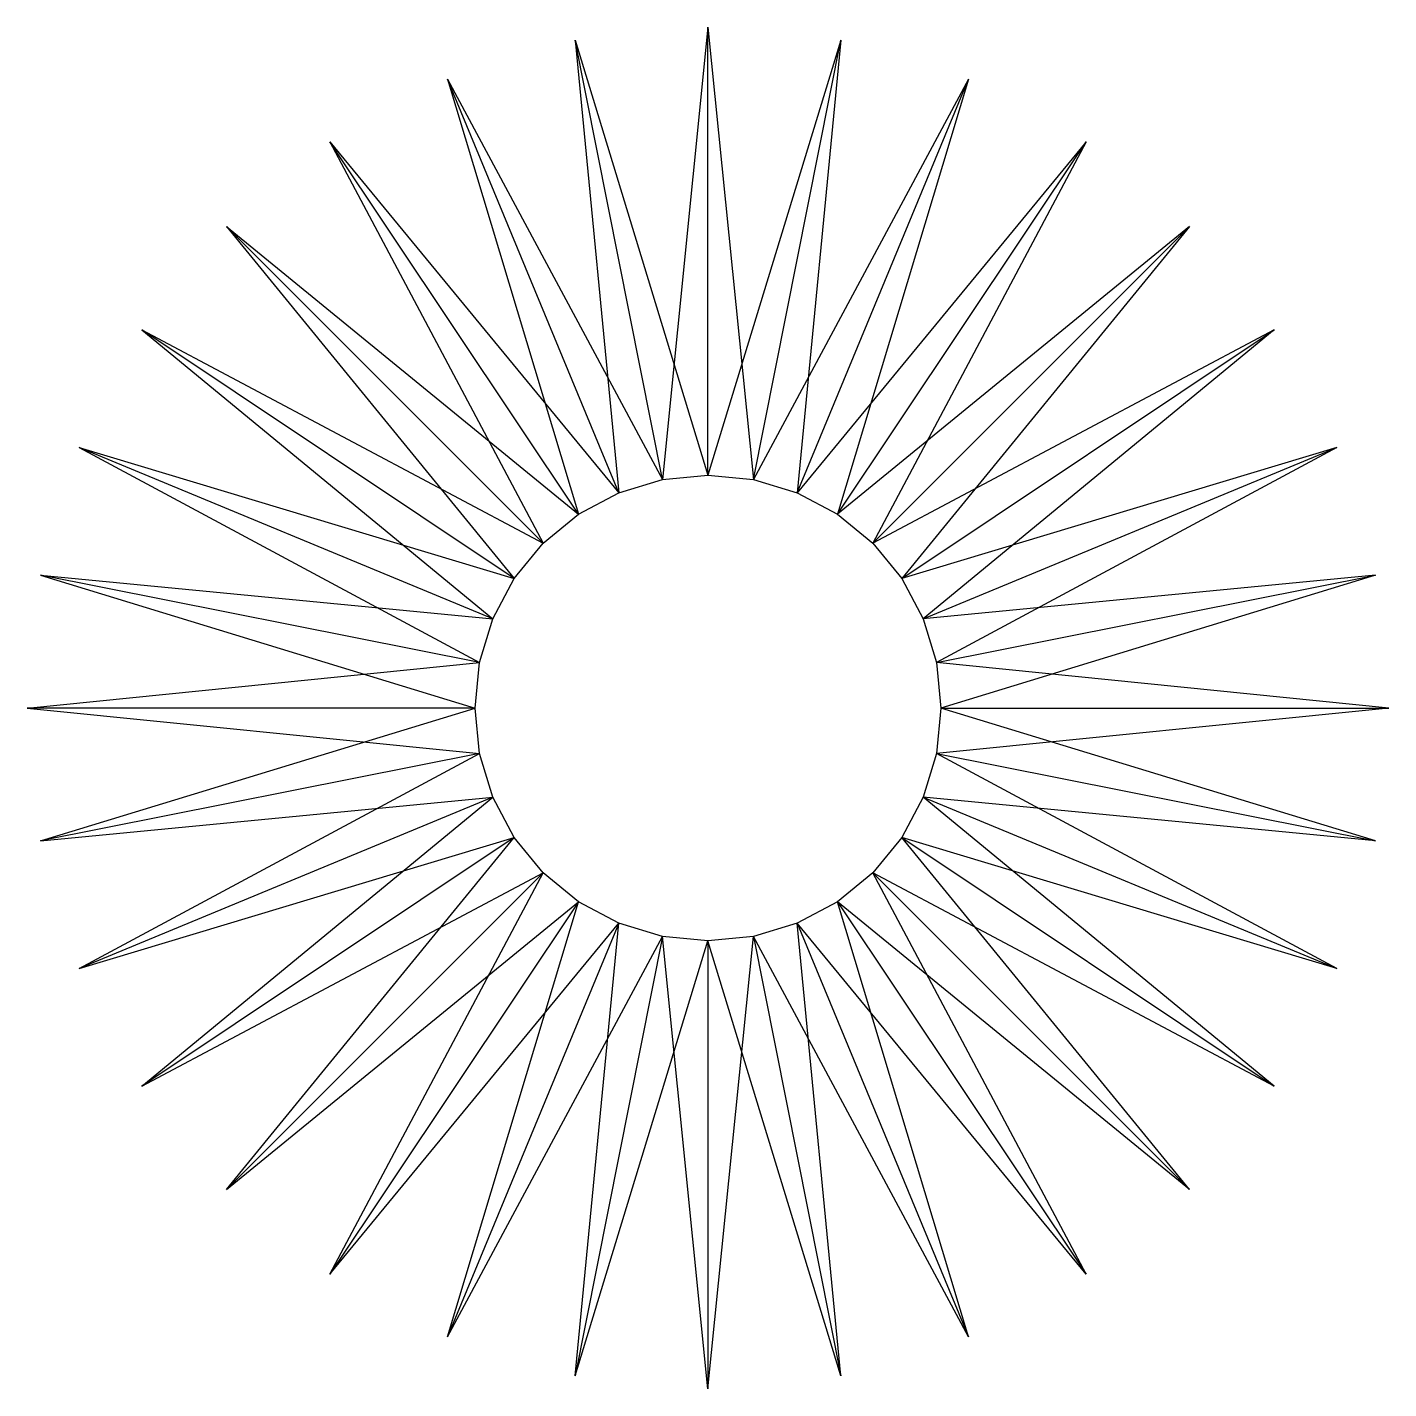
# Model space of a CAD drawing. Extents: x 2333.2 to 2353.2, y 1261.1 to 1281.1.
import ezdxf

# ---------------------------------------------------------------- set-up
doc = ezdxf.new("R2010")
doc.units = 0
doc.layers.get('0').update_dxf_attribs({"linetype": 'CONTINUOUS'})

msp = doc.modelspace()

# ---------------------------------------------------------------- linework, layer by layer
for p, q in [((2343.173, 1281.111), (2342.506, 1274.467)), ((2343.173, 1281.111), (2343.841, 1274.467)), ((2343.173, 1274.533), (2343.173, 1281.111)), ((2341.223, 1280.919), (2343.173, 1274.533)), ((2341.223, 1280.919), (2341.864, 1274.273)), ((2342.506, 1274.467), (2341.223, 1280.919)), ((2345.124, 1280.919), (2343.173, 1274.533)), ((2343.841, 1274.467), (2345.124, 1280.919)), ((2345.124, 1280.919), (2344.483, 1274.273)), ((2339.347, 1280.35), (2342.506, 1274.467)), ((2339.347, 1280.35), (2341.272, 1273.956)), ((2341.864, 1274.273), (2339.347, 1280.35)), ((2347, 1280.35), (2343.841, 1274.467)), ((2344.483, 1274.273), (2347, 1280.35)), ((2347, 1280.35), (2345.075, 1273.956)), ((2337.618, 1279.426), (2341.864, 1274.273)), ((2337.618, 1279.426), (2340.754, 1273.531)), ((2341.272, 1273.956), (2337.618, 1279.426)), ((2348.729, 1279.426), (2344.483, 1274.273)), ((2345.075, 1273.956), (2348.729, 1279.426)), ((2348.729, 1279.426), (2345.593, 1273.531)), ((2336.102, 1278.182), (2341.272, 1273.956)), ((2336.102, 1278.182), (2340.328, 1273.012)), ((2340.754, 1273.531), (2336.102, 1278.182)), ((2350.245, 1278.182), (2345.075, 1273.956)), ((2345.593, 1273.531), (2350.245, 1278.182)), ((2350.245, 1278.182), (2346.019, 1273.012)), ((2334.859, 1276.667), (2340.754, 1273.531)), ((2334.859, 1276.667), (2340.012, 1272.421)), ((2340.328, 1273.012), (2334.859, 1276.667)), ((2351.488, 1276.667), (2345.593, 1273.531)), ((2346.019, 1273.012), (2351.488, 1276.667)), ((2351.488, 1276.667), (2346.335, 1272.421)), ((2333.935, 1274.938), (2340.328, 1273.012)), ((2333.935, 1274.938), (2339.817, 1271.779)), ((2340.012, 1272.421), (2333.935, 1274.938)), ((2352.412, 1274.938), (2346.019, 1273.012)), ((2346.335, 1272.421), (2352.412, 1274.938)), ((2352.412, 1274.938), (2346.53, 1271.779)), ((2341.864, 1274.273), (2342.506, 1274.467)), ((2342.506, 1274.467), (2343.173, 1274.533)), ((2343.173, 1274.533), (2343.841, 1274.467)), ((2343.841, 1274.467), (2344.483, 1274.273)), ((2341.272, 1273.956), (2341.864, 1274.273)), ((2344.483, 1274.273), (2345.075, 1273.956)), ((2340.754, 1273.531), (2341.272, 1273.956)), ((2345.075, 1273.956), (2345.593, 1273.531)), ((2340.328, 1273.012), (2340.754, 1273.531)), ((2345.593, 1273.531), (2346.019, 1273.012)), ((2333.366, 1273.062), (2340.012, 1272.421)), ((2333.366, 1273.062), (2339.751, 1271.111)), ((2339.817, 1271.779), (2333.366, 1273.062)), ((2340.012, 1272.421), (2340.328, 1273.012)), ((2346.019, 1273.012), (2346.335, 1272.421)), ((2352.981, 1273.062), (2346.335, 1272.421)), ((2346.53, 1271.779), (2352.981, 1273.062)), ((2352.981, 1273.062), (2346.596, 1271.111)), ((2339.817, 1271.779), (2340.012, 1272.421)), ((2346.335, 1272.421), (2346.53, 1271.779)), ((2333.173, 1271.111), (2339.817, 1271.779)), ((2339.751, 1271.111), (2339.817, 1271.779)), ((2353.173, 1271.111), (2346.53, 1271.779)), ((2346.53, 1271.779), (2346.596, 1271.111)), ((2333.173, 1271.111), (2339.817, 1270.443)), ((2339.751, 1271.111), (2333.173, 1271.111)), ((2333.366, 1269.16), (2339.751, 1271.111)), ((2339.817, 1270.443), (2339.751, 1271.111)), ((2353.173, 1271.111), (2346.53, 1270.443)), ((2346.596, 1271.111), (2346.53, 1270.443)), ((2352.981, 1269.16), (2346.596, 1271.111)), ((2346.596, 1271.111), (2353.173, 1271.111)), ((2339.817, 1270.443), (2333.366, 1269.16)), ((2333.935, 1267.284), (2339.817, 1270.443)), ((2340.012, 1269.801), (2339.817, 1270.443)), ((2346.53, 1270.443), (2346.335, 1269.801)), ((2352.412, 1267.284), (2346.53, 1270.443)), ((2346.53, 1270.443), (2352.981, 1269.16)), ((2333.366, 1269.16), (2340.012, 1269.801)), ((2340.012, 1269.801), (2333.935, 1267.284)), ((2334.859, 1265.555), (2340.012, 1269.801)), ((2340.328, 1269.21), (2340.012, 1269.801)), ((2346.335, 1269.801), (2346.019, 1269.21)), ((2351.488, 1265.555), (2346.335, 1269.801)), ((2352.981, 1269.16), (2346.335, 1269.801)), ((2346.335, 1269.801), (2352.412, 1267.284)), ((2333.935, 1267.284), (2340.328, 1269.21)), ((2340.328, 1269.21), (2334.859, 1265.555)), ((2336.102, 1264.04), (2340.328, 1269.21)), ((2340.754, 1268.691), (2340.328, 1269.21)), ((2346.019, 1269.21), (2345.593, 1268.691)), ((2350.245, 1264.04), (2346.019, 1269.21)), ((2352.412, 1267.284), (2346.019, 1269.21)), ((2346.019, 1269.21), (2351.488, 1265.555)), ((2334.859, 1265.555), (2340.754, 1268.691)), ((2340.754, 1268.691), (2336.102, 1264.04)), ((2337.618, 1262.796), (2340.754, 1268.691)), ((2341.272, 1268.266), (2340.754, 1268.691)), ((2345.593, 1268.691), (2345.075, 1268.266)), ((2348.729, 1262.796), (2345.593, 1268.691)), ((2351.488, 1265.555), (2345.593, 1268.691)), ((2345.593, 1268.691), (2350.245, 1264.04)), ((2336.102, 1264.04), (2341.272, 1268.266)), ((2341.272, 1268.266), (2337.618, 1262.796)), ((2339.347, 1261.872), (2341.272, 1268.266)), ((2341.864, 1267.949), (2341.272, 1268.266)), ((2345.075, 1268.266), (2344.483, 1267.949)), ((2347, 1261.872), (2345.075, 1268.266)), ((2350.245, 1264.04), (2345.075, 1268.266)), ((2345.075, 1268.266), (2348.729, 1262.796)), ((2337.618, 1262.796), (2341.864, 1267.949)), ((2341.864, 1267.949), (2339.347, 1261.872)), ((2341.223, 1261.303), (2341.864, 1267.949)), ((2342.506, 1267.755), (2341.864, 1267.949)), ((2344.483, 1267.949), (2343.841, 1267.755)), ((2345.124, 1261.303), (2344.483, 1267.949)), ((2348.729, 1262.796), (2344.483, 1267.949)), ((2344.483, 1267.949), (2347, 1261.872)), ((2339.347, 1261.872), (2342.506, 1267.755)), ((2342.506, 1267.755), (2341.223, 1261.303)), ((2341.223, 1261.303), (2343.173, 1267.689)), ((2343.173, 1261.111), (2342.506, 1267.755)), ((2343.173, 1267.689), (2342.506, 1267.755)), ((2343.173, 1261.111), (2343.841, 1267.755)), ((2343.841, 1267.755), (2343.173, 1267.689)), ((2345.124, 1261.303), (2343.173, 1267.689)), ((2343.173, 1267.689), (2343.173, 1261.111)), ((2347, 1261.872), (2343.841, 1267.755)), ((2343.841, 1267.755), (2345.124, 1261.303))]:
    msp.add_line(p, q)

doc.saveas('drawing.dxf')
